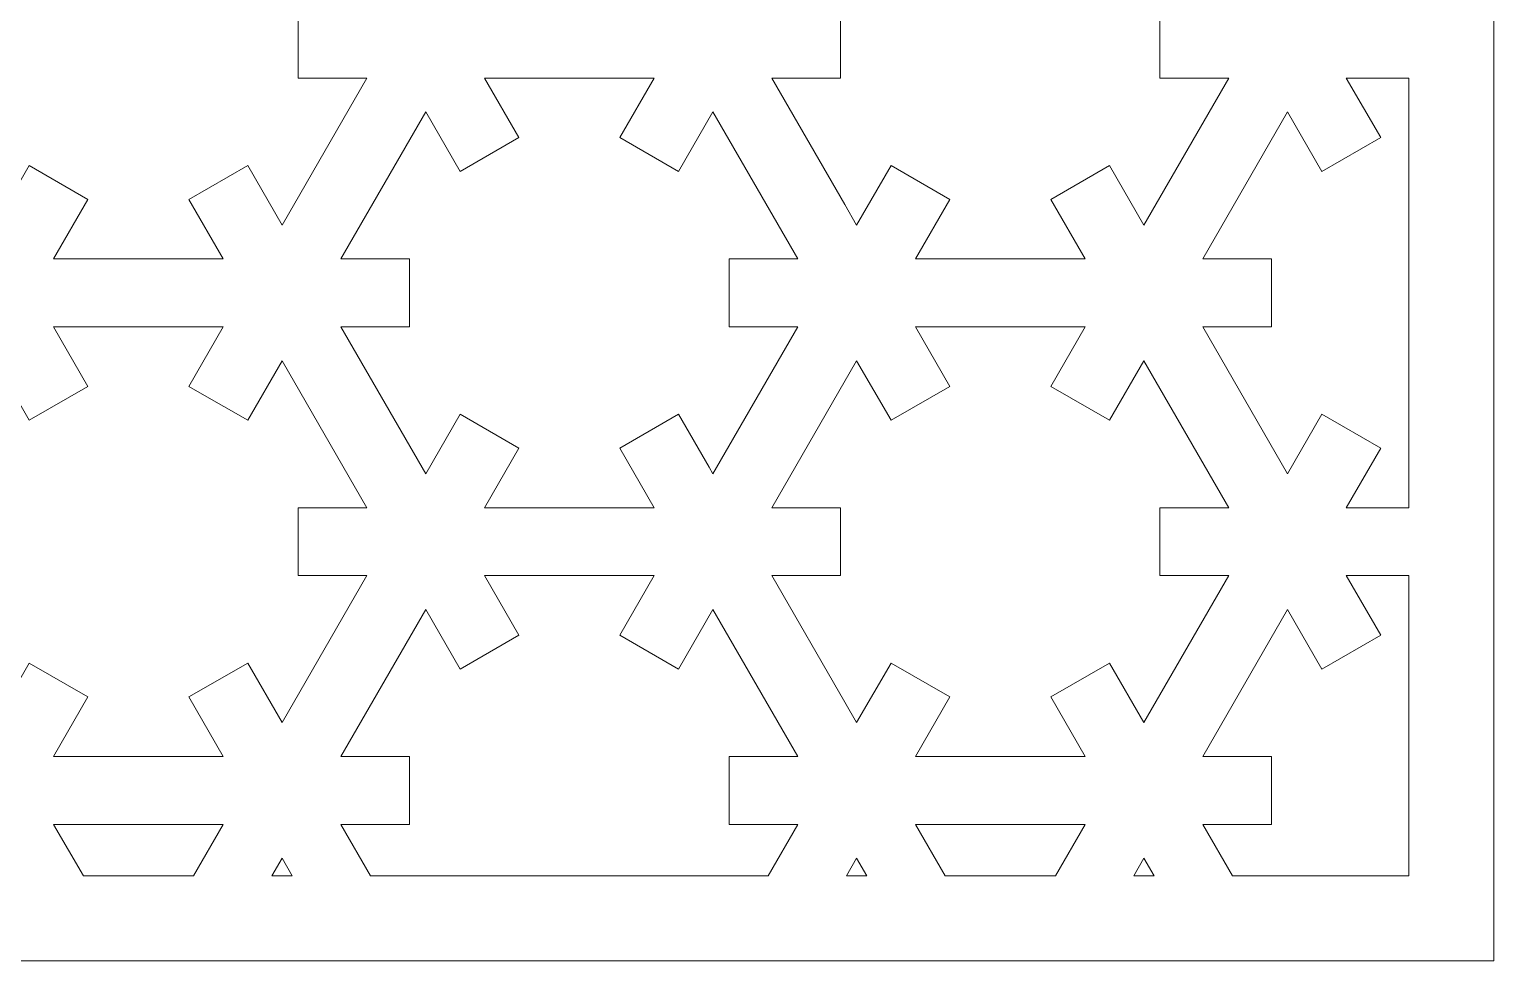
# Model space of a CAD drawing. Header units: centimetres. Extents: x -9.7 to -1.9, y -2.3 to 9.5.
# Drawn here: x -6.107 to -1.857, y -2.304 to 0.399 of the extents above; entities that cross this region are included whole.
import ezdxf

# ---------------------------------------------------------------- set-up
doc = ezdxf.new("R2010")
doc.units = ezdxf.units.CM
doc.header["$MEASUREMENT"] = 0
doc.layers.add('layer 1', color=7, linetype='Continuous')

msp = doc.modelspace()

# ---------------------------------------------------------------- linework, layer by layer
at = {"layer": 'layer 1', "color": 250, "lineweight": 9}
for points, knots in [([(-9.72626, -2.30372), (-9.72626, -2.30372), (-9.72626, 9.5), (-9.72626, 9.5), (-9.72626, 9.5), (-9.72626, 9.5), (-1.8571, 9.5), (-1.8571, 9.5), (-1.8571, 9.5), (-1.8571, 9.5), (-1.8571, -2.30372), (-1.8571, -2.30372), (-1.8571, -2.30372), (-1.8571, -2.30372), (-9.72626, -2.30372), (-9.72626, -2.30372)], [0, 0, 0, 0, 0.2, 0.2, 0.2, 0.2, 0.4, 0.4, 0.4, 0.4, 0.6, 0.6, 0.6, 0.6, 1, 1, 1, 1]), ([(-5.61183, 0.78862), (-5.61183, 0.78862), (-5.61183, 0.78862), (-5.61183, 0.78862), (-5.61183, 0.78862), (-5.61183, 0.78862), (-5.47328, 0.70862), (-5.47328, 0.70862), (-5.47328, 0.70862), (-5.47328, 0.70862), (-5.37347, 0.88147), (-5.37347, 0.88147), (-5.37347, 0.88147), (-5.37347, 0.88147), (-5.12716, 0.45484), (-5.12716, 0.45484), (-5.12716, 0.45484), (-5.12716, 0.45484), (-5.32674, 0.45484), (-5.32674, 0.45484), (-5.32674, 0.45484), (-5.32674, 0.45484), (-5.32674, 0.4548), (-5.32674, 0.4548), (-5.32674, 0.4548), (-5.32674, 0.4548), (-5.32674, 0.25794), (-5.32674, 0.25794), (-5.32674, 0.25794), (-5.32674, 0.25794), (-5.32674, 0.25791), (-5.32674, 0.25791), (-5.32674, 0.25791), (-5.32674, 0.25791), (-5.12716, 0.25791), (-5.12716, 0.25791), (-5.12716, 0.25791), (-5.12716, 0.25791), (-5.37347, -0.16871), (-5.37347, -0.16871), (-5.37347, -0.16871), (-5.37347, -0.16871), (-5.47328, 0.00416), (-5.47328, 0.00416), (-5.47328, 0.00416), (-5.47328, 0.00416), (-5.6438, -0.09427), (-5.6438, -0.09427), (-5.6438, -0.09427), (-5.6438, -0.09427), (-5.64378, -0.09431), (-5.64378, -0.09431), (-5.64378, -0.09431), (-5.64378, -0.09431), (-5.6438, -0.09431), (-5.6438, -0.09431), (-5.6438, -0.09431), (-5.6438, -0.09431), (-5.54401, -0.26714), (-5.54401, -0.26714), (-5.54401, -0.26714), (-5.54401, -0.26714), (-6.03664, -0.26714), (-6.03664, -0.26714), (-6.03664, -0.26714), (-6.03664, -0.26714), (-5.93688, -0.09431), (-5.93688, -0.09431), (-5.93688, -0.09431), (-5.93688, -0.09431), (-5.93688, -0.09429), (-5.93688, -0.09429), (-5.93688, -0.09429), (-5.93688, -0.09429), (-6.1074, 0.00416), (-6.1074, 0.00416), (-6.1074, 0.00416), (-6.1074, 0.00416), (-6.20719, -0.16871), (-6.20719, -0.16871), (-6.20719, -0.16871), (-6.20719, -0.16871), (-6.2415, -0.1093), (-6.2415, -0.1093), (-6.2415, -0.1093), (-6.2415, -0.1093), (-6.45351, 0.25791), (-6.45351, 0.25791), (-6.45351, 0.25791), (-6.45351, 0.25791), (-6.25393, 0.25791), (-6.25393, 0.25791), (-6.25393, 0.25791), (-6.25393, 0.25791), (-6.25393, 0.25794), (-6.25393, 0.25794), (-6.25393, 0.25794), (-6.25393, 0.25794), (-6.25393, 0.4548), (-6.25393, 0.4548), (-6.25393, 0.4548), (-6.25393, 0.4548), (-6.25393, 0.45484), (-6.25393, 0.45484), (-6.25393, 0.45484), (-6.25393, 0.45484), (-6.45351, 0.45484), (-6.45351, 0.45484), (-6.45351, 0.45484), (-6.45351, 0.45484), (-6.20719, 0.88148), (-6.20719, 0.88148), (-6.20719, 0.88148), (-6.20719, 0.88148), (-6.1074, 0.70862), (-6.1074, 0.70862), (-6.1074, 0.70862), (-6.1074, 0.70862), (-5.93688, 0.80707), (-5.93688, 0.80707), (-5.93688, 0.80707), (-5.93688, 0.80707), (-6.03667, 0.97992), (-6.03667, 0.97992), (-6.03667, 0.97992), (-6.03667, 0.97992), (-5.54401, 0.97992), (-5.54401, 0.97992), (-5.54401, 0.97992), (-5.54401, 0.97992), (-5.6438, 0.80707), (-5.6438, 0.80707), (-5.6438, 0.80707), (-5.6438, 0.80707), (-5.61183, 0.78862), (-5.61183, 0.78862)], [0, 0, 0, 0, 0.0285714, 0.0285714, 0.0285714, 0.0285714, 0.0571429, 0.0571429, 0.0571429, 0.0571429, 0.0857143, 0.0857143, 0.0857143, 0.0857143, 0.1142857, 0.1142857, 0.1142857, 0.1142857, 0.1428571, 0.1428571, 0.1428571, 0.1428571, 0.1714286, 0.1714286, 0.1714286, 0.1714286, 0.2, 0.2, 0.2, 0.2, 0.2285714, 0.2285714, 0.2285714, 0.2285714, 0.2571429, 0.2571429, 0.2571429, 0.2571429, 0.2857143, 0.2857143, 0.2857143, 0.2857143, 0.3142857, 0.3142857, 0.3142857, 0.3142857, 0.3428571, 0.3428571, 0.3428571, 0.3428571, 0.3714286, 0.3714286, 0.3714286, 0.3714286, 0.4, 0.4, 0.4, 0.4, 0.4285714, 0.4285714, 0.4285714, 0.4285714, 0.4571429, 0.4571429, 0.4571429, 0.4571429, 0.4857143, 0.4857143, 0.4857143, 0.4857143, 0.5142857, 0.5142857, 0.5142857, 0.5142857, 0.5428571, 0.5428571, 0.5428571, 0.5428571, 0.5714286, 0.5714286, 0.5714286, 0.5714286, 0.6, 0.6, 0.6, 0.6, 0.6285714, 0.6285714, 0.6285714, 0.6285714, 0.6571429, 0.6571429, 0.6571429, 0.6571429, 0.6857143, 0.6857143, 0.6857143, 0.6857143, 0.7142857, 0.7142857, 0.7142857, 0.7142857, 0.7428571, 0.7428571, 0.7428571, 0.7428571, 0.7714286, 0.7714286, 0.7714286, 0.7714286, 0.8, 0.8, 0.8, 0.8, 0.8285714, 0.8285714, 0.8285714, 0.8285714, 0.8571429, 0.8571429, 0.8571429, 0.8571429, 0.8857143, 0.8857143, 0.8857143, 0.8857143, 0.9142857, 0.9142857, 0.9142857, 0.9142857, 0.9428571, 0.9428571, 0.9428571, 0.9428571, 1, 1, 1, 1]), ([(-3.14262, 0.80707), (-3.14262, 0.80707), (-3.14262, 0.80707), (-3.14262, 0.80707), (-3.14262, 0.80707), (-3.14262, 0.80707), (-2.97212, 0.70862), (-2.97212, 0.70862), (-2.97212, 0.70862), (-2.97212, 0.70862), (-2.87231, 0.88147), (-2.87231, 0.88147), (-2.87231, 0.88147), (-2.87231, 0.88147), (-2.626, 0.45484), (-2.626, 0.45484), (-2.626, 0.45484), (-2.626, 0.45484), (-2.8256, 0.45484), (-2.8256, 0.45484), (-2.8256, 0.45484), (-2.8256, 0.45484), (-2.8256, 0.4548), (-2.8256, 0.4548), (-2.8256, 0.4548), (-2.8256, 0.4548), (-2.8256, 0.25794), (-2.8256, 0.25794), (-2.8256, 0.25794), (-2.8256, 0.25794), (-2.8256, 0.25791), (-2.8256, 0.25791), (-2.8256, 0.25791), (-2.8256, 0.25791), (-2.626, 0.25791), (-2.626, 0.25791), (-2.626, 0.25791), (-2.626, 0.25791), (-2.87231, -0.16871), (-2.87231, -0.16871), (-2.87231, -0.16871), (-2.87231, -0.16871), (-2.97212, 0.00416), (-2.97212, 0.00416), (-2.97212, 0.00416), (-2.97212, 0.00416), (-3.14262, -0.09427), (-3.14262, -0.09427), (-3.14262, -0.09427), (-3.14262, -0.09427), (-3.14262, -0.0943), (-3.14262, -0.0943), (-3.14262, -0.0943), (-3.14262, -0.0943), (-3.14265, -0.09431), (-3.14265, -0.09431), (-3.14265, -0.09431), (-3.14265, -0.09431), (-3.04287, -0.26714), (-3.04287, -0.26714), (-3.04287, -0.26714), (-3.04287, -0.26714), (-3.5355, -0.26714), (-3.5355, -0.26714), (-3.5355, -0.26714), (-3.5355, -0.26714), (-3.43567, -0.09431), (-3.43567, -0.09431), (-3.43567, -0.09431), (-3.43567, -0.09431), (-3.43573, -0.09431), (-3.43573, -0.09431), (-3.43573, -0.09431), (-3.43573, -0.09431), (-3.43567, -0.09429), (-3.43567, -0.09429), (-3.43567, -0.09429), (-3.43567, -0.09429), (-3.60624, 0.00416), (-3.60624, 0.00416), (-3.60624, 0.00416), (-3.60624, 0.00416), (-3.70604, -0.16871), (-3.70604, -0.16871), (-3.70604, -0.16871), (-3.70604, -0.16871), (-3.74034, -0.1093), (-3.74034, -0.1093), (-3.74034, -0.1093), (-3.74034, -0.1093), (-3.95235, 0.25791), (-3.95235, 0.25791), (-3.95235, 0.25791), (-3.95235, 0.25791), (-3.75278, 0.25791), (-3.75278, 0.25791), (-3.75278, 0.25791), (-3.75278, 0.25791), (-3.75278, 0.25794), (-3.75278, 0.25794), (-3.75278, 0.25794), (-3.75278, 0.25794), (-3.75278, 0.4548), (-3.75278, 0.4548), (-3.75278, 0.4548), (-3.75278, 0.4548), (-3.75278, 0.45484), (-3.75278, 0.45484), (-3.75278, 0.45484), (-3.75278, 0.45484), (-3.95235, 0.45484), (-3.95235, 0.45484), (-3.95235, 0.45484), (-3.95235, 0.45484), (-3.70604, 0.88148), (-3.70604, 0.88148), (-3.70604, 0.88148), (-3.70604, 0.88148), (-3.60624, 0.70862), (-3.60624, 0.70862), (-3.60624, 0.70862), (-3.60624, 0.70862), (-3.43567, 0.80707), (-3.43567, 0.80707), (-3.43567, 0.80707), (-3.43567, 0.80707), (-3.5355, 0.97992), (-3.5355, 0.97992), (-3.5355, 0.97992), (-3.5355, 0.97992), (-3.04282, 0.97992), (-3.04282, 0.97992), (-3.04282, 0.97992), (-3.04282, 0.97992), (-3.14262, 0.80707), (-3.14262, 0.80707)], [0, 0, 0, 0, 0.0285714, 0.0285714, 0.0285714, 0.0285714, 0.0571429, 0.0571429, 0.0571429, 0.0571429, 0.0857143, 0.0857143, 0.0857143, 0.0857143, 0.1142857, 0.1142857, 0.1142857, 0.1142857, 0.1428571, 0.1428571, 0.1428571, 0.1428571, 0.1714286, 0.1714286, 0.1714286, 0.1714286, 0.2, 0.2, 0.2, 0.2, 0.2285714, 0.2285714, 0.2285714, 0.2285714, 0.2571429, 0.2571429, 0.2571429, 0.2571429, 0.2857143, 0.2857143, 0.2857143, 0.2857143, 0.3142857, 0.3142857, 0.3142857, 0.3142857, 0.3428571, 0.3428571, 0.3428571, 0.3428571, 0.3714286, 0.3714286, 0.3714286, 0.3714286, 0.4, 0.4, 0.4, 0.4, 0.4285714, 0.4285714, 0.4285714, 0.4285714, 0.4571429, 0.4571429, 0.4571429, 0.4571429, 0.4857143, 0.4857143, 0.4857143, 0.4857143, 0.5142857, 0.5142857, 0.5142857, 0.5142857, 0.5428571, 0.5428571, 0.5428571, 0.5428571, 0.5714286, 0.5714286, 0.5714286, 0.5714286, 0.6, 0.6, 0.6, 0.6, 0.6285714, 0.6285714, 0.6285714, 0.6285714, 0.6571429, 0.6571429, 0.6571429, 0.6571429, 0.6857143, 0.6857143, 0.6857143, 0.6857143, 0.7142857, 0.7142857, 0.7142857, 0.7142857, 0.7428571, 0.7428571, 0.7428571, 0.7428571, 0.7714286, 0.7714286, 0.7714286, 0.7714286, 0.8, 0.8, 0.8, 0.8, 0.8285714, 0.8285714, 0.8285714, 0.8285714, 0.8571429, 0.8571429, 0.8571429, 0.8571429, 0.8857143, 0.8857143, 0.8857143, 0.8857143, 0.9142857, 0.9142857, 0.9142857, 0.9142857, 0.9428571, 0.9428571, 0.9428571, 0.9428571, 1, 1, 1, 1]), ([(-4.9566, -0.89072), (-4.9566, -0.89072), (-4.9566, -0.89072), (-4.9566, -0.89072), (-4.9566, -0.89072), (-4.9566, -0.89072), (-5.20294, -0.46408), (-5.20294, -0.46408), (-5.20294, -0.46408), (-5.20294, -0.46408), (-5.00334, -0.46408), (-5.00334, -0.46408), (-5.00334, -0.46408), (-5.00334, -0.46408), (-5.00334, -0.46403), (-5.00334, -0.46403), (-5.00334, -0.46403), (-5.00334, -0.46403), (-5.00334, -0.26718), (-5.00334, -0.26718), (-5.00334, -0.26718), (-5.00334, -0.26718), (-5.00334, -0.26714), (-5.00334, -0.26714), (-5.00334, -0.26714), (-5.00334, -0.26714), (-5.20294, -0.26714), (-5.20294, -0.26714), (-5.20294, -0.26714), (-5.20294, -0.26714), (-4.95663, 0.15948), (-4.95663, 0.15948), (-4.95663, 0.15948), (-4.95663, 0.15948), (-4.8568, -0.0134), (-4.8568, -0.0134), (-4.8568, -0.0134), (-4.8568, -0.0134), (-4.68629, 0.08504), (-4.68629, 0.08504), (-4.68629, 0.08504), (-4.68629, 0.08504), (-4.68632, 0.08507), (-4.68632, 0.08507), (-4.68632, 0.08507), (-4.68632, 0.08507), (-4.68629, 0.08508), (-4.68629, 0.08508), (-4.68629, 0.08508), (-4.68629, 0.08508), (-4.78607, 0.25791), (-4.78607, 0.25791), (-4.78607, 0.25791), (-4.78607, 0.25791), (-4.29344, 0.25791), (-4.29344, 0.25791), (-4.29344, 0.25791), (-4.29344, 0.25791), (-4.39321, 0.08508), (-4.39321, 0.08508), (-4.39321, 0.08508), (-4.39321, 0.08508), (-4.39319, 0.08507), (-4.39319, 0.08507), (-4.39319, 0.08507), (-4.39319, 0.08507), (-4.39321, 0.08504), (-4.39321, 0.08504), (-4.39321, 0.08504), (-4.39321, 0.08504), (-4.22271, -0.0134), (-4.22271, -0.0134), (-4.22271, -0.0134), (-4.22271, -0.0134), (-4.12288, 0.15948), (-4.12288, 0.15948), (-4.12288, 0.15948), (-4.12288, 0.15948), (-3.87656, -0.26714), (-3.87656, -0.26714), (-3.87656, -0.26714), (-3.87656, -0.26714), (-4.07616, -0.26714), (-4.07616, -0.26714), (-4.07616, -0.26714), (-4.07616, -0.26714), (-4.07616, -0.26718), (-4.07616, -0.26718), (-4.07616, -0.26718), (-4.07616, -0.26718), (-4.07616, -0.46404), (-4.07616, -0.46404), (-4.07616, -0.46404), (-4.07616, -0.46404), (-4.07616, -0.46408), (-4.07616, -0.46408), (-4.07616, -0.46408), (-4.07616, -0.46408), (-3.87656, -0.46408), (-3.87656, -0.46408), (-3.87656, -0.46408), (-3.87656, -0.46408), (-4.12291, -0.89072), (-4.12291, -0.89072), (-4.12291, -0.89072), (-4.12291, -0.89072), (-4.13394, -0.8716), (-4.13394, -0.8716), (-4.13394, -0.8716), (-4.13394, -0.8716), (-4.22271, -0.71786), (-4.22271, -0.71786), (-4.22271, -0.71786), (-4.22271, -0.71786), (-4.39321, -0.81631), (-4.39321, -0.81631), (-4.39321, -0.81631), (-4.39321, -0.81631), (-4.29342, -0.98915), (-4.29342, -0.98915), (-4.29342, -0.98915), (-4.29342, -0.98915), (-4.78609, -0.98918), (-4.78609, -0.98918), (-4.78609, -0.98918), (-4.78609, -0.98918), (-4.68629, -0.81631), (-4.68629, -0.81631), (-4.68629, -0.81631), (-4.68629, -0.81631), (-4.8568, -0.71786), (-4.8568, -0.71786), (-4.8568, -0.71786), (-4.8568, -0.71786), (-4.9566, -0.89072), (-4.9566, -0.89072)], [0, 0, 0, 0, 0.0285714, 0.0285714, 0.0285714, 0.0285714, 0.0571429, 0.0571429, 0.0571429, 0.0571429, 0.0857143, 0.0857143, 0.0857143, 0.0857143, 0.1142857, 0.1142857, 0.1142857, 0.1142857, 0.1428571, 0.1428571, 0.1428571, 0.1428571, 0.1714286, 0.1714286, 0.1714286, 0.1714286, 0.2, 0.2, 0.2, 0.2, 0.2285714, 0.2285714, 0.2285714, 0.2285714, 0.2571429, 0.2571429, 0.2571429, 0.2571429, 0.2857143, 0.2857143, 0.2857143, 0.2857143, 0.3142857, 0.3142857, 0.3142857, 0.3142857, 0.3428571, 0.3428571, 0.3428571, 0.3428571, 0.3714286, 0.3714286, 0.3714286, 0.3714286, 0.4, 0.4, 0.4, 0.4, 0.4285714, 0.4285714, 0.4285714, 0.4285714, 0.4571429, 0.4571429, 0.4571429, 0.4571429, 0.4857143, 0.4857143, 0.4857143, 0.4857143, 0.5142857, 0.5142857, 0.5142857, 0.5142857, 0.5428571, 0.5428571, 0.5428571, 0.5428571, 0.5714286, 0.5714286, 0.5714286, 0.5714286, 0.6, 0.6, 0.6, 0.6, 0.6285714, 0.6285714, 0.6285714, 0.6285714, 0.6571429, 0.6571429, 0.6571429, 0.6571429, 0.6857143, 0.6857143, 0.6857143, 0.6857143, 0.7142857, 0.7142857, 0.7142857, 0.7142857, 0.7428571, 0.7428571, 0.7428571, 0.7428571, 0.7714286, 0.7714286, 0.7714286, 0.7714286, 0.8, 0.8, 0.8, 0.8, 0.8285714, 0.8285714, 0.8285714, 0.8285714, 0.8571429, 0.8571429, 0.8571429, 0.8571429, 0.8857143, 0.8857143, 0.8857143, 0.8857143, 0.9142857, 0.9142857, 0.9142857, 0.9142857, 0.9428571, 0.9428571, 0.9428571, 0.9428571, 1, 1, 1, 1]), ([(-2.103, 0.25791), (-2.103, 0.25791), (-2.103, 0.25791), (-2.103, 0.25791), (-2.103, 0.25791), (-2.103, 0.25791), (-2.28491, 0.25791), (-2.28491, 0.25791), (-2.28491, 0.25791), (-2.28491, 0.25791), (-2.18514, 0.08508), (-2.18514, 0.08508), (-2.18514, 0.08508), (-2.18514, 0.08508), (-2.18516, 0.08507), (-2.18516, 0.08507), (-2.18516, 0.08507), (-2.18516, 0.08507), (-2.18514, 0.08504), (-2.18514, 0.08504), (-2.18514, 0.08504), (-2.18514, 0.08504), (-2.35566, -0.0134), (-2.35566, -0.0134), (-2.35566, -0.0134), (-2.35566, -0.0134), (-2.45547, 0.15948), (-2.45547, 0.15948), (-2.45547, 0.15948), (-2.45547, 0.15948), (-2.70173, -0.26714), (-2.70173, -0.26714), (-2.70173, -0.26714), (-2.70173, -0.26714), (-2.50221, -0.26714), (-2.50221, -0.26714), (-2.50221, -0.26714), (-2.50221, -0.26714), (-2.50221, -0.26718), (-2.50221, -0.26718), (-2.50221, -0.26718), (-2.50221, -0.26718), (-2.50221, -0.46403), (-2.50221, -0.46403), (-2.50221, -0.46403), (-2.50221, -0.46403), (-2.50221, -0.46408), (-2.50221, -0.46408), (-2.50221, -0.46408), (-2.50221, -0.46408), (-2.70173, -0.46408), (-2.70173, -0.46408), (-2.70173, -0.46408), (-2.70173, -0.46408), (-2.45547, -0.8907), (-2.45547, -0.8907), (-2.45547, -0.8907), (-2.45547, -0.8907), (-2.35566, -0.71786), (-2.35566, -0.71786), (-2.35566, -0.71786), (-2.35566, -0.71786), (-2.18514, -0.81631), (-2.18514, -0.81631), (-2.18514, -0.81631), (-2.18514, -0.81631), (-2.28491, -0.98915), (-2.28491, -0.98915), (-2.28491, -0.98915), (-2.28491, -0.98915), (-2.103, -0.98915), (-2.103, -0.98915), (-2.103, -0.98915), (-2.103, -0.98915), (-2.103, 0.25791), (-2.103, 0.25791)], [0, 0, 0, 0, 0.05, 0.05, 0.05, 0.05, 0.1, 0.1, 0.1, 0.1, 0.15, 0.15, 0.15, 0.15, 0.2, 0.2, 0.2, 0.2, 0.25, 0.25, 0.25, 0.25, 0.3, 0.3, 0.3, 0.3, 0.35, 0.35, 0.35, 0.35, 0.4, 0.4, 0.4, 0.4, 0.45, 0.45, 0.45, 0.45, 0.5, 0.5, 0.5, 0.5, 0.55, 0.55, 0.55, 0.55, 0.6, 0.6, 0.6, 0.6, 0.65, 0.65, 0.65, 0.65, 0.7, 0.7, 0.7, 0.7, 0.75, 0.75, 0.75, 0.75, 0.8, 0.8, 0.8, 0.8, 0.85, 0.85, 0.85, 0.85, 0.9, 0.9, 0.9, 0.9, 1, 1, 1, 1]), ([(-5.61183, -0.65539), (-5.61183, -0.65539), (-5.61183, -0.65539), (-5.61183, -0.65539), (-5.61183, -0.65539), (-5.61183, -0.65539), (-5.47328, -0.7354), (-5.47328, -0.7354), (-5.47328, -0.7354), (-5.47328, -0.7354), (-5.37347, -0.56253), (-5.37347, -0.56253), (-5.37347, -0.56253), (-5.37347, -0.56253), (-5.12716, -0.98918), (-5.12716, -0.98918), (-5.12716, -0.98918), (-5.12716, -0.98918), (-5.32674, -0.98918), (-5.32674, -0.98918), (-5.32674, -0.98918), (-5.32674, -0.98918), (-5.32674, -0.9892), (-5.32674, -0.9892), (-5.32674, -0.9892), (-5.32674, -0.9892), (-5.32674, -1.18606), (-5.32674, -1.18606), (-5.32674, -1.18606), (-5.32674, -1.18606), (-5.32674, -1.18611), (-5.32674, -1.18611), (-5.32674, -1.18611), (-5.32674, -1.18611), (-5.12716, -1.18611), (-5.12716, -1.18611), (-5.12716, -1.18611), (-5.12716, -1.18611), (-5.37347, -1.61273), (-5.37347, -1.61273), (-5.37347, -1.61273), (-5.37347, -1.61273), (-5.47328, -1.43983), (-5.47328, -1.43983), (-5.47328, -1.43983), (-5.47328, -1.43983), (-5.6438, -1.53829), (-5.6438, -1.53829), (-5.6438, -1.53829), (-5.6438, -1.53829), (-5.64378, -1.53831), (-5.64378, -1.53831), (-5.64378, -1.53831), (-5.64378, -1.53831), (-5.6438, -1.53831), (-5.6438, -1.53831), (-5.6438, -1.53831), (-5.6438, -1.53831), (-5.54401, -1.71115), (-5.54401, -1.71115), (-5.54401, -1.71115), (-5.54401, -1.71115), (-6.03664, -1.71115), (-6.03664, -1.71115), (-6.03664, -1.71115), (-6.03664, -1.71115), (-5.93688, -1.53831), (-5.93688, -1.53831), (-5.93688, -1.53831), (-5.93688, -1.53831), (-5.93688, -1.53829), (-5.93688, -1.53829), (-5.93688, -1.53829), (-5.93688, -1.53829), (-6.1074, -1.43983), (-6.1074, -1.43983), (-6.1074, -1.43983), (-6.1074, -1.43983), (-6.20719, -1.61273), (-6.20719, -1.61273), (-6.20719, -1.61273), (-6.20719, -1.61273), (-6.2415, -1.55331), (-6.2415, -1.55331), (-6.2415, -1.55331), (-6.2415, -1.55331), (-6.45351, -1.18611), (-6.45351, -1.18611), (-6.45351, -1.18611), (-6.45351, -1.18611), (-6.25393, -1.18611), (-6.25393, -1.18611), (-6.25393, -1.18611), (-6.25393, -1.18611), (-6.25393, -1.18606), (-6.25393, -1.18606), (-6.25393, -1.18606), (-6.25393, -1.18606), (-6.25393, -0.9892), (-6.25393, -0.9892), (-6.25393, -0.9892), (-6.25393, -0.9892), (-6.25393, -0.98915), (-6.25393, -0.98915), (-6.25393, -0.98915), (-6.25393, -0.98915), (-6.45351, -0.98915), (-6.45351, -0.98915), (-6.45351, -0.98915), (-6.45351, -0.98915), (-6.20719, -0.56253), (-6.20719, -0.56253), (-6.20719, -0.56253), (-6.20719, -0.56253), (-6.1074, -0.7354), (-6.1074, -0.7354), (-6.1074, -0.7354), (-6.1074, -0.7354), (-5.93688, -0.63694), (-5.93688, -0.63694), (-5.93688, -0.63694), (-5.93688, -0.63694), (-6.03667, -0.46408), (-6.03667, -0.46408), (-6.03667, -0.46408), (-6.03667, -0.46408), (-5.54401, -0.46408), (-5.54401, -0.46408), (-5.54401, -0.46408), (-5.54401, -0.46408), (-5.6438, -0.63694), (-5.6438, -0.63694), (-5.6438, -0.63694), (-5.6438, -0.63694), (-5.61183, -0.65539), (-5.61183, -0.65539)], [0, 0, 0, 0, 0.0285714, 0.0285714, 0.0285714, 0.0285714, 0.0571429, 0.0571429, 0.0571429, 0.0571429, 0.0857143, 0.0857143, 0.0857143, 0.0857143, 0.1142857, 0.1142857, 0.1142857, 0.1142857, 0.1428571, 0.1428571, 0.1428571, 0.1428571, 0.1714286, 0.1714286, 0.1714286, 0.1714286, 0.2, 0.2, 0.2, 0.2, 0.2285714, 0.2285714, 0.2285714, 0.2285714, 0.2571429, 0.2571429, 0.2571429, 0.2571429, 0.2857143, 0.2857143, 0.2857143, 0.2857143, 0.3142857, 0.3142857, 0.3142857, 0.3142857, 0.3428571, 0.3428571, 0.3428571, 0.3428571, 0.3714286, 0.3714286, 0.3714286, 0.3714286, 0.4, 0.4, 0.4, 0.4, 0.4285714, 0.4285714, 0.4285714, 0.4285714, 0.4571429, 0.4571429, 0.4571429, 0.4571429, 0.4857143, 0.4857143, 0.4857143, 0.4857143, 0.5142857, 0.5142857, 0.5142857, 0.5142857, 0.5428571, 0.5428571, 0.5428571, 0.5428571, 0.5714286, 0.5714286, 0.5714286, 0.5714286, 0.6, 0.6, 0.6, 0.6, 0.6285714, 0.6285714, 0.6285714, 0.6285714, 0.6571429, 0.6571429, 0.6571429, 0.6571429, 0.6857143, 0.6857143, 0.6857143, 0.6857143, 0.7142857, 0.7142857, 0.7142857, 0.7142857, 0.7428571, 0.7428571, 0.7428571, 0.7428571, 0.7714286, 0.7714286, 0.7714286, 0.7714286, 0.8, 0.8, 0.8, 0.8, 0.8285714, 0.8285714, 0.8285714, 0.8285714, 0.8571429, 0.8571429, 0.8571429, 0.8571429, 0.8857143, 0.8857143, 0.8857143, 0.8857143, 0.9142857, 0.9142857, 0.9142857, 0.9142857, 0.9428571, 0.9428571, 0.9428571, 0.9428571, 1, 1, 1, 1]), ([(-3.14262, -0.63694), (-3.14262, -0.63694), (-3.14262, -0.63694), (-3.14262, -0.63694), (-3.14262, -0.63694), (-3.14262, -0.63694), (-2.97212, -0.7354), (-2.97212, -0.7354), (-2.97212, -0.7354), (-2.97212, -0.7354), (-2.97212, -0.73537), (-2.97212, -0.73537), (-2.97212, -0.73537), (-2.97212, -0.73537), (-2.97212, -0.7354), (-2.97212, -0.7354), (-2.97212, -0.7354), (-2.97212, -0.7354), (-2.87231, -0.56253), (-2.87231, -0.56253), (-2.87231, -0.56253), (-2.87231, -0.56253), (-2.626, -0.98915), (-2.626, -0.98915), (-2.626, -0.98915), (-2.626, -0.98915), (-2.8256, -0.98915), (-2.8256, -0.98915), (-2.8256, -0.98915), (-2.8256, -0.98915), (-2.8256, -0.9892), (-2.8256, -0.9892), (-2.8256, -0.9892), (-2.8256, -0.9892), (-2.8256, -1.18606), (-2.8256, -1.18606), (-2.8256, -1.18606), (-2.8256, -1.18606), (-2.8256, -1.18611), (-2.8256, -1.18611), (-2.8256, -1.18611), (-2.8256, -1.18611), (-2.626, -1.18611), (-2.626, -1.18611), (-2.626, -1.18611), (-2.626, -1.18611), (-2.87231, -1.6127), (-2.87231, -1.6127), (-2.87231, -1.6127), (-2.87231, -1.6127), (-2.97212, -1.43983), (-2.97212, -1.43983), (-2.97212, -1.43983), (-2.97212, -1.43983), (-3.14262, -1.53829), (-3.14262, -1.53829), (-3.14262, -1.53829), (-3.14262, -1.53829), (-3.14262, -1.53831), (-3.14262, -1.53831), (-3.14262, -1.53831), (-3.14262, -1.53831), (-3.14265, -1.53831), (-3.14265, -1.53831), (-3.14265, -1.53831), (-3.14265, -1.53831), (-3.04287, -1.71115), (-3.04287, -1.71115), (-3.04287, -1.71115), (-3.04287, -1.71115), (-3.5355, -1.71115), (-3.5355, -1.71115), (-3.5355, -1.71115), (-3.5355, -1.71115), (-3.43567, -1.53831), (-3.43567, -1.53831), (-3.43567, -1.53831), (-3.43567, -1.53831), (-3.43573, -1.53831), (-3.43573, -1.53831), (-3.43573, -1.53831), (-3.43573, -1.53831), (-3.43567, -1.53829), (-3.43567, -1.53829), (-3.43567, -1.53829), (-3.43567, -1.53829), (-3.60624, -1.43983), (-3.60624, -1.43983), (-3.60624, -1.43983), (-3.60624, -1.43983), (-3.70604, -1.61273), (-3.70604, -1.61273), (-3.70604, -1.61273), (-3.70604, -1.61273), (-3.74034, -1.55331), (-3.74034, -1.55331), (-3.74034, -1.55331), (-3.74034, -1.55331), (-3.95235, -1.18611), (-3.95235, -1.18611), (-3.95235, -1.18611), (-3.95235, -1.18611), (-3.75278, -1.18611), (-3.75278, -1.18611), (-3.75278, -1.18611), (-3.75278, -1.18611), (-3.75278, -1.18606), (-3.75278, -1.18606), (-3.75278, -1.18606), (-3.75278, -1.18606), (-3.75278, -0.9892), (-3.75278, -0.9892), (-3.75278, -0.9892), (-3.75278, -0.9892), (-3.75278, -0.98915), (-3.75278, -0.98915), (-3.75278, -0.98915), (-3.75278, -0.98915), (-3.95235, -0.98915), (-3.95235, -0.98915), (-3.95235, -0.98915), (-3.95235, -0.98915), (-3.70604, -0.56253), (-3.70604, -0.56253), (-3.70604, -0.56253), (-3.70604, -0.56253), (-3.60624, -0.7354), (-3.60624, -0.7354), (-3.60624, -0.7354), (-3.60624, -0.7354), (-3.43567, -0.63694), (-3.43567, -0.63694), (-3.43567, -0.63694), (-3.43567, -0.63694), (-3.5355, -0.46408), (-3.5355, -0.46408), (-3.5355, -0.46408), (-3.5355, -0.46408), (-3.04282, -0.46408), (-3.04282, -0.46408), (-3.04282, -0.46408), (-3.04282, -0.46408), (-3.14262, -0.63694), (-3.14262, -0.63694)], [0, 0, 0, 0, 0.027027, 0.027027, 0.027027, 0.027027, 0.0540541, 0.0540541, 0.0540541, 0.0540541, 0.0810811, 0.0810811, 0.0810811, 0.0810811, 0.1081081, 0.1081081, 0.1081081, 0.1081081, 0.1351351, 0.1351351, 0.1351351, 0.1351351, 0.1621622, 0.1621622, 0.1621622, 0.1621622, 0.1891892, 0.1891892, 0.1891892, 0.1891892, 0.2162162, 0.2162162, 0.2162162, 0.2162162, 0.2432432, 0.2432432, 0.2432432, 0.2432432, 0.2702703, 0.2702703, 0.2702703, 0.2702703, 0.2972973, 0.2972973, 0.2972973, 0.2972973, 0.3243243, 0.3243243, 0.3243243, 0.3243243, 0.3513514, 0.3513514, 0.3513514, 0.3513514, 0.3783784, 0.3783784, 0.3783784, 0.3783784, 0.4054054, 0.4054054, 0.4054054, 0.4054054, 0.4324324, 0.4324324, 0.4324324, 0.4324324, 0.4594595, 0.4594595, 0.4594595, 0.4594595, 0.4864865, 0.4864865, 0.4864865, 0.4864865, 0.5135135, 0.5135135, 0.5135135, 0.5135135, 0.5405405, 0.5405405, 0.5405405, 0.5405405, 0.5675676, 0.5675676, 0.5675676, 0.5675676, 0.5945946, 0.5945946, 0.5945946, 0.5945946, 0.6216216, 0.6216216, 0.6216216, 0.6216216, 0.6486486, 0.6486486, 0.6486486, 0.6486486, 0.6756757, 0.6756757, 0.6756757, 0.6756757, 0.7027027, 0.7027027, 0.7027027, 0.7027027, 0.7297297, 0.7297297, 0.7297297, 0.7297297, 0.7567568, 0.7567568, 0.7567568, 0.7567568, 0.7837838, 0.7837838, 0.7837838, 0.7837838, 0.8108108, 0.8108108, 0.8108108, 0.8108108, 0.8378378, 0.8378378, 0.8378378, 0.8378378, 0.8648649, 0.8648649, 0.8648649, 0.8648649, 0.8918919, 0.8918919, 0.8918919, 0.8918919, 0.9189189, 0.9189189, 0.9189189, 0.9189189, 0.9459459, 0.9459459, 0.9459459, 0.9459459, 1, 1, 1, 1]), ([(-3.96303, -2.05781), (-3.96303, -2.05781), (-3.96303, -2.05781), (-3.96303, -2.05781), (-3.96303, -2.05781), (-3.96303, -2.05781), (-3.87656, -1.90809), (-3.87656, -1.90809), (-3.87656, -1.90809), (-3.87656, -1.90809), (-4.07616, -1.90809), (-4.07616, -1.90809), (-4.07616, -1.90809), (-4.07616, -1.90809), (-4.07616, -1.90806), (-4.07616, -1.90806), (-4.07616, -1.90806), (-4.07616, -1.90806), (-4.07616, -1.71118), (-4.07616, -1.71118), (-4.07616, -1.71118), (-4.07616, -1.71118), (-4.07616, -1.71115), (-4.07616, -1.71115), (-4.07616, -1.71115), (-4.07616, -1.71115), (-3.87656, -1.71115), (-3.87656, -1.71115), (-3.87656, -1.71115), (-3.87656, -1.71115), (-4.12288, -1.28454), (-4.12288, -1.28454), (-4.12288, -1.28454), (-4.12288, -1.28454), (-4.22271, -1.4574), (-4.22271, -1.4574), (-4.22271, -1.4574), (-4.22271, -1.4574), (-4.39321, -1.35897), (-4.39321, -1.35897), (-4.39321, -1.35897), (-4.39321, -1.35897), (-4.39319, -1.35892), (-4.39319, -1.35892), (-4.39319, -1.35892), (-4.39319, -1.35892), (-4.39321, -1.35892), (-4.39321, -1.35892), (-4.39321, -1.35892), (-4.39321, -1.35892), (-4.29344, -1.18611), (-4.29344, -1.18611), (-4.29344, -1.18611), (-4.29344, -1.18611), (-4.78607, -1.18611), (-4.78607, -1.18611), (-4.78607, -1.18611), (-4.78607, -1.18611), (-4.68629, -1.35892), (-4.68629, -1.35892), (-4.68629, -1.35892), (-4.68629, -1.35892), (-4.68632, -1.35892), (-4.68632, -1.35892), (-4.68632, -1.35892), (-4.68632, -1.35892), (-4.68629, -1.35897), (-4.68629, -1.35897), (-4.68629, -1.35897), (-4.68629, -1.35897), (-4.8568, -1.4574), (-4.8568, -1.4574), (-4.8568, -1.4574), (-4.8568, -1.4574), (-4.95663, -1.28454), (-4.95663, -1.28454), (-4.95663, -1.28454), (-4.95663, -1.28454), (-5.20294, -1.71115), (-5.20294, -1.71115), (-5.20294, -1.71115), (-5.20294, -1.71115), (-5.00334, -1.71115), (-5.00334, -1.71115), (-5.00334, -1.71115), (-5.00334, -1.71115), (-5.00334, -1.71118), (-5.00334, -1.71118), (-5.00334, -1.71118), (-5.00334, -1.71118), (-5.00334, -1.90803), (-5.00334, -1.90803), (-5.00334, -1.90803), (-5.00334, -1.90803), (-5.00334, -1.90809), (-5.00334, -1.90809), (-5.00334, -1.90809), (-5.00334, -1.90809), (-5.20294, -1.90809), (-5.20294, -1.90809), (-5.20294, -1.90809), (-5.20294, -1.90809), (-5.11649, -2.05781), (-5.11649, -2.05781), (-5.11649, -2.05781), (-5.11649, -2.05781), (-3.96303, -2.05781), (-3.96303, -2.05781)], [0, 0, 0, 0, 0.0357143, 0.0357143, 0.0357143, 0.0357143, 0.0714286, 0.0714286, 0.0714286, 0.0714286, 0.1071429, 0.1071429, 0.1071429, 0.1071429, 0.1428571, 0.1428571, 0.1428571, 0.1428571, 0.1785714, 0.1785714, 0.1785714, 0.1785714, 0.2142857, 0.2142857, 0.2142857, 0.2142857, 0.25, 0.25, 0.25, 0.25, 0.2857143, 0.2857143, 0.2857143, 0.2857143, 0.3214286, 0.3214286, 0.3214286, 0.3214286, 0.3571429, 0.3571429, 0.3571429, 0.3571429, 0.3928571, 0.3928571, 0.3928571, 0.3928571, 0.4285714, 0.4285714, 0.4285714, 0.4285714, 0.4642857, 0.4642857, 0.4642857, 0.4642857, 0.5, 0.5, 0.5, 0.5, 0.5357143, 0.5357143, 0.5357143, 0.5357143, 0.5714286, 0.5714286, 0.5714286, 0.5714286, 0.6071429, 0.6071429, 0.6071429, 0.6071429, 0.6428571, 0.6428571, 0.6428571, 0.6428571, 0.6785714, 0.6785714, 0.6785714, 0.6785714, 0.7142857, 0.7142857, 0.7142857, 0.7142857, 0.75, 0.75, 0.75, 0.75, 0.7857143, 0.7857143, 0.7857143, 0.7857143, 0.8214286, 0.8214286, 0.8214286, 0.8214286, 0.8571429, 0.8571429, 0.8571429, 0.8571429, 0.8928571, 0.8928571, 0.8928571, 0.8928571, 0.9285714, 0.9285714, 0.9285714, 0.9285714, 1, 1, 1, 1]), ([(-2.103, -1.18611), (-2.103, -1.18611), (-2.103, -1.18611), (-2.103, -1.18611), (-2.103, -1.18611), (-2.103, -1.18611), (-2.28491, -1.18611), (-2.28491, -1.18611), (-2.28491, -1.18611), (-2.28491, -1.18611), (-2.18514, -1.35892), (-2.18514, -1.35892), (-2.18514, -1.35892), (-2.18514, -1.35892), (-2.18516, -1.35892), (-2.18516, -1.35892), (-2.18516, -1.35892), (-2.18516, -1.35892), (-2.18514, -1.35895), (-2.18514, -1.35895), (-2.18514, -1.35895), (-2.18514, -1.35895), (-2.35566, -1.4574), (-2.35566, -1.4574), (-2.35566, -1.4574), (-2.35566, -1.4574), (-2.45547, -1.28454), (-2.45547, -1.28454), (-2.45547, -1.28454), (-2.45547, -1.28454), (-2.70173, -1.71115), (-2.70173, -1.71115), (-2.70173, -1.71115), (-2.70173, -1.71115), (-2.50221, -1.71115), (-2.50221, -1.71115), (-2.50221, -1.71115), (-2.50221, -1.71115), (-2.50221, -1.71118), (-2.50221, -1.71118), (-2.50221, -1.71118), (-2.50221, -1.71118), (-2.50221, -1.90803), (-2.50221, -1.90803), (-2.50221, -1.90803), (-2.50221, -1.90803), (-2.50221, -1.90809), (-2.50221, -1.90809), (-2.50221, -1.90809), (-2.50221, -1.90809), (-2.70173, -1.90809), (-2.70173, -1.90809), (-2.70173, -1.90809), (-2.70173, -1.90809), (-2.61532, -2.05781), (-2.61532, -2.05781), (-2.61532, -2.05781), (-2.61532, -2.05781), (-2.103, -2.05781), (-2.103, -2.05781), (-2.103, -2.05781), (-2.103, -2.05781), (-2.103, -1.18611), (-2.103, -1.18611)], [0, 0, 0, 0, 0.0588235, 0.0588235, 0.0588235, 0.0588235, 0.1176471, 0.1176471, 0.1176471, 0.1176471, 0.1764706, 0.1764706, 0.1764706, 0.1764706, 0.2352941, 0.2352941, 0.2352941, 0.2352941, 0.2941176, 0.2941176, 0.2941176, 0.2941176, 0.3529412, 0.3529412, 0.3529412, 0.3529412, 0.4117647, 0.4117647, 0.4117647, 0.4117647, 0.4705882, 0.4705882, 0.4705882, 0.4705882, 0.5294118, 0.5294118, 0.5294118, 0.5294118, 0.5882353, 0.5882353, 0.5882353, 0.5882353, 0.6470588, 0.6470588, 0.6470588, 0.6470588, 0.7058824, 0.7058824, 0.7058824, 0.7058824, 0.7647059, 0.7647059, 0.7647059, 0.7647059, 0.8235294, 0.8235294, 0.8235294, 0.8235294, 0.8823529, 0.8823529, 0.8823529, 0.8823529, 1, 1, 1, 1]), ([(-5.63044, -2.05781), (-5.63044, -2.05781), (-5.63044, -2.05781), (-5.63044, -2.05781), (-5.63044, -2.05781), (-5.63044, -2.05781), (-5.54401, -1.90809), (-5.54401, -1.90809), (-5.54401, -1.90809), (-5.54401, -1.90809), (-6.03667, -1.90809), (-6.03667, -1.90809), (-6.03667, -1.90809), (-6.03667, -1.90809), (-5.95023, -2.05781), (-5.95023, -2.05781), (-5.95023, -2.05781), (-5.95023, -2.05781), (-5.63044, -2.05781), (-5.63044, -2.05781)], [0, 0, 0, 0, 0.1666667, 0.1666667, 0.1666667, 0.1666667, 0.3333333, 0.3333333, 0.3333333, 0.3333333, 0.5, 0.5, 0.5, 0.5, 0.6666667, 0.6666667, 0.6666667, 0.6666667, 1, 1, 1, 1]), ([(-3.12928, -2.05781), (-3.12928, -2.05781), (-3.12928, -2.05781), (-3.12928, -2.05781), (-3.12928, -2.05781), (-3.12928, -2.05781), (-3.04282, -1.90809), (-3.04282, -1.90809), (-3.04282, -1.90809), (-3.04282, -1.90809), (-3.5355, -1.90809), (-3.5355, -1.90809), (-3.5355, -1.90809), (-3.5355, -1.90809), (-3.44907, -2.05781), (-3.44907, -2.05781), (-3.44907, -2.05781), (-3.44907, -2.05781), (-3.12928, -2.05781), (-3.12928, -2.05781)], [0, 0, 0, 0, 0.1666667, 0.1666667, 0.1666667, 0.1666667, 0.3333333, 0.3333333, 0.3333333, 0.3333333, 0.5, 0.5, 0.5, 0.5, 0.6666667, 0.6666667, 0.6666667, 0.6666667, 1, 1, 1, 1]), ([(-5.34389, -2.05781), (-5.34389, -2.05781), (-5.34389, -2.05781), (-5.34389, -2.05781), (-5.34389, -2.05781), (-5.34389, -2.05781), (-5.37347, -2.00654), (-5.37347, -2.00654), (-5.37347, -2.00654), (-5.37347, -2.00654), (-5.40306, -2.05781), (-5.40306, -2.05781), (-5.40306, -2.05781), (-5.40306, -2.05781), (-5.34389, -2.05781), (-5.34389, -2.05781)], [0, 0, 0, 0, 0.2, 0.2, 0.2, 0.2, 0.4, 0.4, 0.4, 0.4, 0.6, 0.6, 0.6, 0.6, 1, 1, 1, 1]), ([(-3.67644, -2.05781), (-3.67644, -2.05781), (-3.67644, -2.05781), (-3.67644, -2.05781), (-3.67644, -2.05781), (-3.67644, -2.05781), (-3.70604, -2.00654), (-3.70604, -2.00654), (-3.70604, -2.00654), (-3.70604, -2.00654), (-3.73562, -2.05781), (-3.73562, -2.05781), (-3.73562, -2.05781), (-3.73562, -2.05781), (-3.67644, -2.05781), (-3.67644, -2.05781)], [0, 0, 0, 0, 0.2, 0.2, 0.2, 0.2, 0.4, 0.4, 0.4, 0.4, 0.6, 0.6, 0.6, 0.6, 1, 1, 1, 1]), ([(-2.84271, -2.05781), (-2.84271, -2.05781), (-2.84271, -2.05781), (-2.84271, -2.05781), (-2.84271, -2.05781), (-2.84271, -2.05781), (-2.87231, -2.00654), (-2.87231, -2.00654), (-2.87231, -2.00654), (-2.87231, -2.00654), (-2.90193, -2.05781), (-2.90193, -2.05781), (-2.90193, -2.05781), (-2.90193, -2.05781), (-2.84271, -2.05781), (-2.84271, -2.05781)], [0, 0, 0, 0, 0.2, 0.2, 0.2, 0.2, 0.4, 0.4, 0.4, 0.4, 0.6, 0.6, 0.6, 0.6, 1, 1, 1, 1])]:
    msp.add_open_spline(points, degree=3, knots=knots, dxfattribs=at)

doc.saveas('drawing.dxf')
